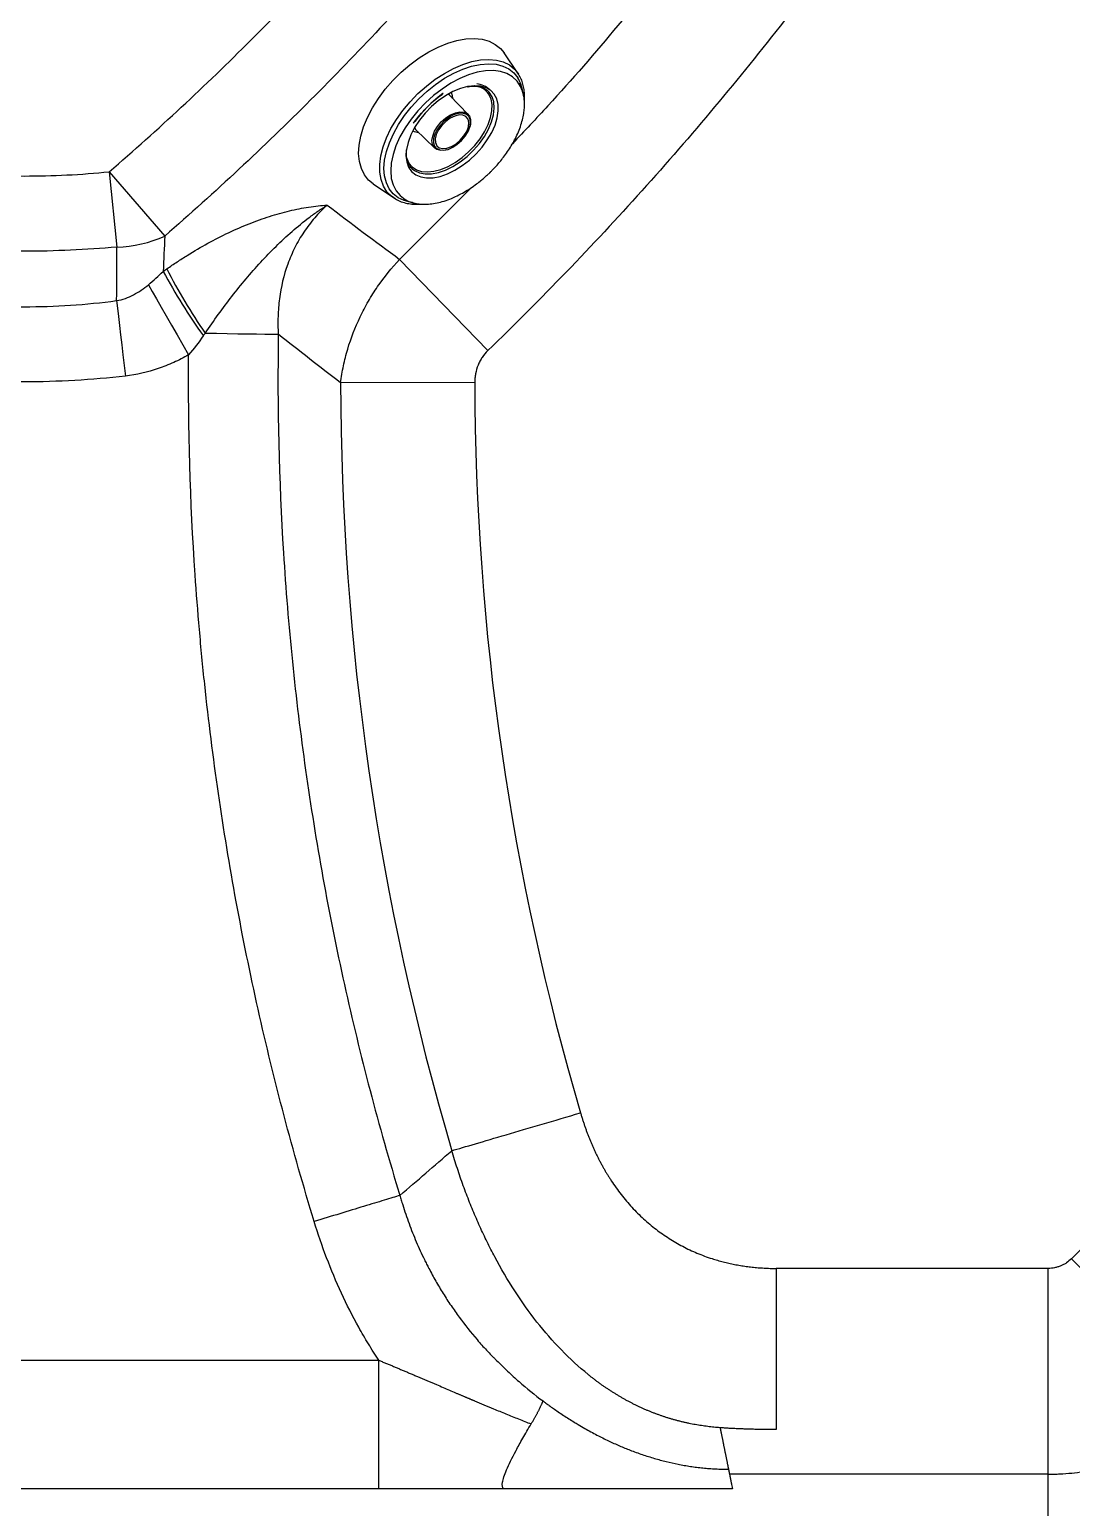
# Model space of a CAD drawing. Extents: x 527 to 611, y 788 to 934.
# Drawn here: x 569.34 to 579.43, y 828.06 to 842.37 of the extents above; entities that cross this region are included whole.
import ezdxf

# ---------------------------------------------------------------- set-up
doc = ezdxf.new("R2010")
doc.units = 0
doc.header["$MEASUREMENT"] = 0
doc.layers.add('1', color=4, linetype='Continuous')
doc.layers.add('GEOMETRY', color=4, linetype='Continuous', lineweight=25)

# ---------------------------------------------------------------- blocks, each defined once
blk = doc.blocks.new('2026_FLASH')
at = {"layer": 'GEOMETRY'}
for p, q in [((46.991, 38.635), (46.857, 38.831)), ((46.991, 38.635), (46.996, 38.626)), ((47.027, 38.484), (47.005, 38.538)), ((46.329, 38.421), (46.315, 38.432)), ((46.51, 38.236), (46.329, 38.421)), ((46.705, 38.459), (46.699, 38.465)), ((45.989, 38.105), (45.999, 38.091)), ((45.999, 38.091), (46.185, 37.91)), ((43.035, 37.68), (43.573, 37.058)), ((43.035, 37.68), (43.108, 36.95)), ((45.961, 37.715), (45.966, 37.71)), ((45.589, 37.563), (45.785, 37.43)), ((46.539, 37.526), (45.846, 36.832)), ((45.785, 37.43), (45.807, 37.417)), ((45.803, 37.418), (45.785, 37.43)), ((45.882, 37.415), (45.936, 37.393)), ((45.846, 36.832), (46.7, 35.949)), ((46.573, 35.638), (45.274, 35.636)), ((56.449, 31.252), (52.349, 27.153)), ((52.125, 27.06), (49.492, 27.06)), ((52.125, 25.067), (52.125, 27.06)), ((53.758, 25.744), (52.349, 27.153)), ((52.125, 25.067), (49.039, 25.067)), ((52.125, 23.827), (52.125, 25.067)), ((46.85, 24.926), (45.643, 24.926))]:
    blk.add_line(p, q, dxfattribs=at)
at = {"layer": 'GEOMETRY', "flags": 128}
for points in [[(45.589, 37.563), (45.545, 37.6), (45.504, 37.651), (45.475, 37.712), (45.456, 37.78), (45.449, 37.856), (45.453, 37.938), (45.469, 38.025), (45.497, 38.114), (45.535, 38.206), (45.583, 38.298), (45.641, 38.39), (45.707, 38.479), (45.781, 38.564), (45.861, 38.644), (45.946, 38.717), (46.035, 38.783), (46.127, 38.84), (46.219, 38.888), (46.311, 38.925), (46.4, 38.952), (46.487, 38.967), (46.568, 38.971), (46.644, 38.963), (46.712, 38.944), (46.772, 38.914), (46.822, 38.873), (46.857, 38.831)], [(45.785, 37.43), (45.768, 37.443), (45.723, 37.487), (45.689, 37.541), (45.666, 37.604), (45.653, 37.675), (45.653, 37.752), (45.664, 37.834), (45.686, 37.92), (45.719, 38.009), (45.762, 38.098), (45.815, 38.187), (45.877, 38.274), (45.947, 38.358), (46.023, 38.437), (46.105, 38.51), (46.19, 38.576), (46.279, 38.633), (46.368, 38.681), (46.457, 38.72), (46.545, 38.747), (46.629, 38.763), (46.709, 38.768), (46.782, 38.762), (46.849, 38.744), (46.908, 38.715), (46.957, 38.675), (46.991, 38.635)], [(45.969, 37.382), (45.957, 37.384), (45.891, 37.401), (45.833, 37.429), (45.784, 37.467), (45.745, 37.516), (45.717, 37.574), (45.7, 37.64), (45.694, 37.713), (45.7, 37.792), (45.717, 37.875), (45.746, 37.961), (45.785, 38.049), (45.834, 38.137), (45.892, 38.224), (45.958, 38.307), (46.032, 38.386), (46.111, 38.46), (46.194, 38.526), (46.281, 38.585), (46.369, 38.634), (46.457, 38.674), (46.543, 38.702), (46.626, 38.72), (46.705, 38.726), (46.779, 38.721), (46.845, 38.704), (46.903, 38.676), (46.952, 38.637), (46.991, 38.589), (46.991, 38.589)], [(47.027, 38.484), (47.017, 38.506), (46.983, 38.558), (46.939, 38.599), (46.885, 38.631), (46.823, 38.651), (46.754, 38.66), (46.678, 38.658), (46.597, 38.644), (46.513, 38.619), (46.427, 38.583), (46.341, 38.537), (46.256, 38.481), (46.173, 38.418), (46.095, 38.347), (46.022, 38.27), (45.956, 38.188), (45.898, 38.104), (45.849, 38.018), (45.81, 37.931), (45.782, 37.847), (45.765, 37.765), (45.759, 37.688), (45.765, 37.616), (45.782, 37.552), (45.811, 37.496), (45.85, 37.449), (45.898, 37.412), (45.936, 37.393)], [(46.512, 38.507), (46.504, 38.506), (46.434, 38.487), (46.362, 38.457), (46.291, 38.417), (46.22, 38.367), (46.154, 38.311), (46.092, 38.247), (46.037, 38.179), (45.991, 38.109), (45.954, 38.037), (45.927, 37.965), (45.911, 37.897), (45.91, 37.888)], [(46.309, 37.66), (46.381, 37.695), (46.452, 37.74), (46.521, 37.793), (46.585, 37.853), (46.644, 37.919), (46.694, 37.989), (46.737, 38.06), (46.769, 38.132), (46.79, 38.202), (46.8, 38.269), (46.799, 38.33), (46.786, 38.385), (46.761, 38.431), (46.727, 38.468), (46.682, 38.494), (46.629, 38.509), (46.569, 38.513), (46.512, 38.507)], [(45.914, 37.813), (45.915, 37.81), (45.936, 37.764), (45.967, 37.727), (46.009, 37.7), (46.059, 37.683), (46.116, 37.679), (46.178, 37.685), (46.245, 37.703), (46.314, 37.731), (46.383, 37.77), (46.45, 37.817), (46.514, 37.872), (46.573, 37.933), (46.625, 37.999), (46.668, 38.067), (46.703, 38.137), (46.726, 38.205), (46.739, 38.27), (46.741, 38.33), (46.731, 38.384), (46.71, 38.431), (46.71, 38.431)], [(46.113, 38.307), (46.115, 38.309), (46.125, 38.319), (46.147, 38.34), (46.179, 38.369), (46.218, 38.401), (46.256, 38.43), (46.268, 38.439), (46.268, 38.439), (46.268, 38.439), (46.268, 38.439), (46.268, 38.439), (46.268, 38.439), (46.268, 38.439), (46.268, 38.439), (46.264, 38.437), (46.234, 38.414), (46.196, 38.383), (46.149, 38.342), (46.113, 38.307)], [(46.29, 37.697), (46.361, 37.732), (46.431, 37.776), (46.499, 37.829), (46.562, 37.889), (46.618, 37.954), (46.667, 38.023), (46.707, 38.094), (46.736, 38.164), (46.755, 38.233), (46.762, 38.297), (46.757, 38.356), (46.741, 38.407), (46.714, 38.45), (46.705, 38.459)], [(46.344, 38.451), (46.355, 38.419), (46.358, 38.39)], [(46.358, 38.391), (46.358, 38.393), (46.357, 38.412)], [(47.044, 38.429), (47.04, 38.446), (47.027, 38.484)], [(46.113, 38.307), (46.047, 38.235), (46.024, 38.208), (45.992, 38.168), (45.981, 38.153), (45.981, 38.152), (45.981, 38.152), (45.981, 38.152), (45.981, 38.152), (45.981, 38.152), (45.981, 38.152), (45.981, 38.152), (45.981, 38.152), (45.986, 38.159), (46.011, 38.192), (46.036, 38.223), (46.057, 38.247), (46.073, 38.265), (46.084, 38.277), (46.092, 38.286), (46.098, 38.292), (46.103, 38.296), (46.106, 38.3), (46.108, 38.302), (46.109, 38.303), (46.11, 38.304), (46.113, 38.307)], [(46.301, 37.893), (46.285, 37.889), (46.243, 37.886), (46.207, 37.895), (46.181, 37.914), (46.164, 37.944), (46.159, 37.982), (46.166, 38.026), (46.184, 38.072), (46.213, 38.119), (46.249, 38.163), (46.292, 38.201), (46.339, 38.231), (46.386, 38.251), (46.43, 38.261), (46.469, 38.258), (46.469, 38.258)], [(46.496, 38.233), (46.486, 38.239), (46.452, 38.247), (46.411, 38.244), (46.367, 38.23), (46.322, 38.205), (46.279, 38.172), (46.241, 38.133), (46.209, 38.089), (46.187, 38.044), (46.175, 38.001), (46.174, 37.961), (46.184, 37.929), (46.191, 37.919)], [(46.459, 38.228), (46.422, 38.23), (46.379, 38.22), (46.335, 38.199), (46.292, 38.168), (46.253, 38.129), (46.222, 38.086), (46.2, 38.042), (46.19, 37.999), (46.192, 37.962), (46.206, 37.932), (46.23, 37.913), (46.264, 37.905), (46.304, 37.909), (46.348, 37.925), (46.392, 37.951), (46.433, 37.986), (46.468, 38.027), (46.495, 38.071), (46.511, 38.115), (46.515, 38.156), (46.508, 38.189), (46.488, 38.214), (46.459, 38.228)], [(46.469, 38.258), (46.501, 38.244), (46.522, 38.219), (46.533, 38.185), (46.532, 38.144), (46.527, 38.119)], [(46.235, 37.891), (46.273, 37.889), (46.315, 37.897), (46.36, 37.917), (46.404, 37.946), (46.446, 37.982), (46.481, 38.024), (46.508, 38.069), (46.525, 38.113), (46.532, 38.155), (46.529, 38.182)], [(45.91, 37.888), (45.907, 37.833), (45.914, 37.775), (45.933, 37.724), (45.962, 37.682), (46.002, 37.651), (46.051, 37.63), (46.107, 37.62), (46.171, 37.622), (46.238, 37.635), (46.309, 37.66)], [(46.191, 37.919), (46.205, 37.905), (46.235, 37.891)], [(45.966, 37.71), (45.99, 37.691), (46.037, 37.669), (46.092, 37.659), (46.154, 37.66), (46.221, 37.673), (46.29, 37.697)], [(45.936, 37.393), (45.956, 37.386), (45.992, 37.376)], [(43.414, 36.586), (43.451, 36.521), (43.492, 36.449), (43.538, 36.369), (43.587, 36.284), (43.638, 36.194), (43.692, 36.101), (43.747, 36.005), (43.803, 35.908)], [(43.106, 36.432), (43.115, 36.359), (43.124, 36.278), (43.134, 36.192), (43.145, 36.1), (43.156, 36.005), (43.167, 35.906), (43.179, 35.804), (43.191, 35.702)], [(43.964, 36.117), (44.072, 36.116), (44.177, 36.114), (44.278, 36.112), (44.372, 36.111), (44.46, 36.11), (44.54, 36.108), (44.61, 36.107), (44.671, 36.106)]]:
    blk.add_lwpolyline(points, dxfattribs=at)
at = {"layer": 'GEOMETRY'}
for centre, radius, start, end in [((46.553, 38.325), 0.189, 33.8267, 83.8765), ((46.574, 38.32), 0.211, 46.483, 85.1857), ((46.695, 38.41), 0.345, 6.826, 31.1602), ((46.452, 38.168), 0.0788, 10.5358, 56.0464), ((46.027, 38.185), 0.122, 243.5362, 271.8295), ((43.061, 38.203), 1.254, 272.1668, 294.0635), ((48.332, 39.256), 5.409, 208.01, 215.8126), ((47.836, 38.85), 4.739, 206.4208, 215.205), ((71.831, 35.685), 25.258, 180.1055, 196.3705), ((71.831, 35.685), 26.557, 180.1055, 196.3705)]:
    blk.add_arc(centre, radius, start, end, dxfattribs=at)
for points, knots in [([(43.035, 37.68), (43.507, 38.088), (43.964, 38.513), (44.626, 39.175), (44.842, 39.399), (45.267, 39.856), (45.475, 40.089), (45.679, 40.325)], [0, 0, 0, 0, 0.5, 0.5, 0.75, 0.75, 1, 1, 1, 1]), ([(48.608, 39.894), (48.393, 39.627), (47.963, 39.092), (47.404, 38.446), (47.053, 38.074), (46.938, 37.952)], [0, 0, 0, 0, 0.401604, 0.803659, 1, 1, 1, 1]), ([(46.302, 39.787), (46.09, 39.544), (45.875, 39.305), (45.436, 38.834), (45.212, 38.603), (44.529, 37.92), (44.058, 37.481), (43.573, 37.058)], [0, 0, 0, 0, 0.25, 0.25, 0.5, 0.5, 1, 1, 1, 1]), ([(49.57, 39.144), (49.13, 38.579), (48.67, 38.029), (47.712, 36.963), (47.215, 36.447), (46.7, 35.949)], [0, 0, 0, 0, 0.5, 0.5, 1, 1, 1, 1]), ([(46.504, 38.503), (46.505, 38.503), (46.527, 38.508), (46.565, 38.51), (46.615, 38.506), (46.657, 38.493), (46.685, 38.479), (46.697, 38.466), (46.699, 38.464)], [0, 0, 0, 0, 0.01612, 0.244508, 0.472928, 0.703107, 0.938661, 1, 1, 1, 1]), ([(47.053, 38.361), (47.053, 38.366), (47.056, 38.391), (47.055, 38.434), (47.049, 38.49), (47.037, 38.542), (47.018, 38.591), (47, 38.62), (46.991, 38.635)], [0, 0, 0, 0, 0.044963, 0.237159, 0.432804, 0.62001, 0.810112, 1, 1, 1, 1]), ([(46.734, 37.687), (46.737, 37.69), (46.746, 37.699), (46.764, 37.718), (46.792, 37.748), (46.826, 37.788), (46.863, 37.836), (46.901, 37.889), (46.936, 37.946), (46.968, 38.005), (46.997, 38.068), (47.021, 38.133), (47.039, 38.197), (47.05, 38.257), (47.055, 38.305), (47.055, 38.357), (47.052, 38.396), (47.045, 38.42), (47.044, 38.424)], [0, 0, 0, 0, 0.013787, 0.040294, 0.084984, 0.141679, 0.207306, 0.278337, 0.352073, 0.425758, 0.506451, 0.592763, 0.677998, 0.75979, 0.832223, 0.882988, 0.977473, 1, 1, 1, 1]), ([(47.044, 38.424), (47.041, 38.439), (47.036, 38.46), (47.029, 38.479), (47.027, 38.484)], [0, 0, 0, 0, 0.738825, 1, 1, 1, 1]), ([(45.966, 37.712), (45.962, 37.715), (45.947, 37.728), (45.929, 37.757), (45.915, 37.802), (45.909, 37.849), (45.913, 37.883), (45.915, 37.897)], [0, 0, 0, 0, 0.091599, 0.342932, 0.590415, 0.828013, 1, 1, 1, 1]), ([(41.386, 37.68), (41.523, 37.666), (41.66, 37.656), (41.935, 37.642), (42.072, 37.639), (42.348, 37.639), (42.485, 37.642), (42.76, 37.656), (42.898, 37.666), (43.035, 37.68)], [0, 0, 0, 0, 0.25, 0.25, 0.5, 0.5, 0.75, 0.75, 1, 1, 1, 1]), ([(45.997, 37.376), (46.014, 37.372), (46.049, 37.365), (46.11, 37.365), (46.174, 37.371), (46.242, 37.385), (46.313, 37.407), (46.384, 37.437), (46.452, 37.472), (46.516, 37.51), (46.573, 37.549), (46.62, 37.585), (46.654, 37.613), (46.678, 37.634), (46.694, 37.649), (46.706, 37.66), (46.714, 37.667), (46.72, 37.673), (46.726, 37.679), (46.73, 37.684), (46.734, 37.687)], [0, 0, 0, 0, 0.078476, 0.166168, 0.256283, 0.345219, 0.439226, 0.533838, 0.621443, 0.69892, 0.782748, 0.844863, 0.889769, 0.921867, 0.944685, 0.960863, 0.972318, 0.980423, 0.986156, 1, 1, 1, 1]), ([(43.592, 36.741), (43.625, 36.763), (43.658, 36.786), (43.724, 36.829), (43.757, 36.85), (43.857, 36.912), (43.923, 36.951), (44.123, 37.061), (44.256, 37.124), (44.422, 37.19), (44.456, 37.203), (44.522, 37.227), (44.555, 37.238), (44.652, 37.269), (44.716, 37.287), (44.842, 37.317), (44.904, 37.329), (45.026, 37.347), (45.086, 37.354), (45.145, 37.357)], [0, 0, 0, 0, 0.0625, 0.0625, 0.125, 0.125, 0.25, 0.25, 0.5, 0.5, 0.5625, 0.5625, 0.625, 0.625, 0.75, 0.75, 0.875, 0.875, 1, 1, 1, 1]), ([(43.964, 36.117), (44.005, 36.179), (44.047, 36.239), (44.134, 36.358), (44.177, 36.416), (44.267, 36.531), (44.312, 36.587), (44.405, 36.697), (44.452, 36.751), (44.549, 36.856), (44.598, 36.908), (44.7, 37.007), (44.751, 37.056), (44.858, 37.149), (44.913, 37.194), (44.997, 37.258), (45.026, 37.278), (45.07, 37.309), (45.085, 37.319), (45.115, 37.338), (45.13, 37.348), (45.145, 37.357)], [0, 0, 0, 0, 0.125, 0.125, 0.25, 0.25, 0.375, 0.375, 0.5, 0.5, 0.625, 0.625, 0.75, 0.75, 0.875, 0.875, 0.9375, 0.9375, 0.96875, 0.96875, 1, 1, 1, 1]), ([(45.145, 37.357), (45.123, 37.338), (45.102, 37.318), (45.062, 37.276), (45.042, 37.255), (44.986, 37.19), (44.951, 37.144), (44.887, 37.049), (44.858, 36.999), (44.806, 36.894), (44.783, 36.841), (44.723, 36.676), (44.697, 36.565), (44.675, 36.394), (44.67, 36.337), (44.668, 36.251), (44.667, 36.222), (44.668, 36.164), (44.669, 36.135), (44.671, 36.106)], [0, 0, 0, 0, 0.0625, 0.0625, 0.125, 0.125, 0.25, 0.25, 0.375, 0.375, 0.5, 0.5, 0.75, 0.75, 0.875, 0.875, 0.9375, 0.9375, 1, 1, 1, 1]), ([(45.807, 37.417), (45.816, 37.412), (45.842, 37.396), (45.89, 37.38), (45.949, 37.368), (46.004, 37.364), (46.039, 37.366), (46.052, 37.367)], [0, 0, 0, 0, 0.133328, 0.374803, 0.614506, 0.859408, 1, 1, 1, 1]), ([(45.936, 37.393), (45.952, 37.387), (45.972, 37.379), (45.993, 37.376), (45.997, 37.376)], [0, 0, 0, 0, 0.822384, 1, 1, 1, 1]), ([(43.108, 36.95), (42.959, 36.937), (42.809, 36.927), (42.51, 36.914), (42.36, 36.91), (42.06, 36.91), (41.91, 36.914), (41.611, 36.927), (41.461, 36.936), (41.312, 36.949)], [0, 0, 0, 0, 0.25, 0.25, 0.5, 0.5, 0.75, 0.75, 1, 1, 1, 1]), ([(45.274, 35.636), (45.281, 35.691), (45.29, 35.746), (45.314, 35.855), (45.327, 35.909), (45.375, 36.07), (45.415, 36.174), (45.476, 36.301), (45.489, 36.326), (45.515, 36.376), (45.529, 36.401), (45.571, 36.475), (45.601, 36.522), (45.697, 36.661), (45.768, 36.749), (45.846, 36.832)], [0, 0, 0, 0, 0.125, 0.125, 0.25, 0.25, 0.5, 0.5, 0.5625, 0.5625, 0.625, 0.625, 0.75, 0.75, 1, 1, 1, 1]), ([(43.106, 36.432), (43.165, 36.442), (43.219, 36.462), (43.296, 36.503), (43.321, 36.518), (43.369, 36.55), (43.392, 36.568), (43.414, 36.586)], [0, 0, 0, 0, 0.5, 0.5, 0.75, 0.75, 1, 1, 1, 1]), ([(41.314, 36.432), (41.463, 36.412), (41.612, 36.398), (41.911, 36.378), (42.06, 36.373), (42.36, 36.373), (42.51, 36.378), (42.809, 36.398), (42.958, 36.412), (43.106, 36.432)], [0, 0, 0, 0, 0.25, 0.25, 0.5, 0.5, 0.75, 0.75, 1, 1, 1, 1]), ([(44.671, 36.106), (44.66, 35.4), (44.677, 34.695), (44.743, 33.639), (44.772, 33.287), (44.843, 32.585), (44.886, 32.235), (45.034, 31.188), (45.159, 30.497), (45.463, 29.123), (45.642, 28.442), (45.848, 27.766)], [0, 0, 0, 0, 0.25, 0.25, 0.375, 0.375, 0.5, 0.5, 0.75, 0.75, 1, 1, 1, 1]), ([(46.7, 35.949), (46.679, 35.929), (46.661, 35.907), (46.637, 35.871), (46.63, 35.859), (46.616, 35.833), (46.61, 35.82), (46.594, 35.78), (46.586, 35.753), (46.578, 35.71), (46.576, 35.696), (46.574, 35.667), (46.573, 35.653), (46.573, 35.638)], [0, 0, 0, 0, 0.25, 0.25, 0.375, 0.375, 0.5, 0.5, 0.75, 0.75, 0.875, 0.875, 1, 1, 1, 1]), ([(43.803, 35.908), (43.756, 35.881), (43.708, 35.856), (43.634, 35.822), (43.609, 35.812), (43.558, 35.792), (43.533, 35.782), (43.405, 35.739), (43.299, 35.715), (43.191, 35.702)], [0, 0, 0, 0, 0.25, 0.25, 0.375, 0.375, 0.5, 0.5, 1, 1, 1, 1]), ([(45.019, 27.514), (44.811, 28.194), (44.63, 28.88), (44.321, 30.262), (44.193, 30.958), (44.041, 32.011), (43.996, 32.363), (43.94, 32.893), (43.923, 33.07), (43.892, 33.424), (43.878, 33.601), (43.818, 34.487), (43.797, 35.197), (43.803, 35.908)], [0, 0, 0, 0, 0.25, 0.25, 0.5, 0.5, 0.625, 0.625, 0.6875, 0.6875, 0.75, 0.75, 1, 1, 1, 1]), ([(43.191, 35.702), (43.028, 35.683), (42.865, 35.669), (42.538, 35.65), (42.374, 35.645), (42.047, 35.645), (41.883, 35.65), (41.556, 35.669), (41.393, 35.683), (41.23, 35.702)], [0, 0, 0, 0, 0.25, 0.25, 0.5, 0.5, 0.75, 0.75, 1, 1, 1, 1]), ([(46.351, 28.2), (46.413, 28.218), (46.491, 28.241), (46.668, 28.293), (46.769, 28.323), (46.986, 28.386), (47.103, 28.421), (47.346, 28.492), (47.471, 28.529), (47.597, 28.566)], [0, 0, 0, 0, 0.25, 0.25, 0.5, 0.5, 0.75, 0.75, 1, 1, 1, 1]), ([(47.597, 28.566), (47.6, 28.555), (47.607, 28.533), (47.617, 28.5), (47.628, 28.467), (47.639, 28.435), (47.65, 28.403), (47.662, 28.371), (47.674, 28.34), (47.686, 28.309), (47.699, 28.278), (47.712, 28.248), (47.725, 28.218), (47.739, 28.188), (47.753, 28.159), (47.767, 28.13), (47.782, 28.101), (47.797, 28.073), (47.813, 28.044), (47.828, 28.017), (47.844, 27.989), (47.861, 27.962), (47.877, 27.936), (47.919, 27.872), (47.988, 27.775), (48.092, 27.651), (48.205, 27.538), (48.326, 27.438), (48.452, 27.349), (48.585, 27.272), (48.724, 27.206), (48.838, 27.164), (48.924, 27.138), (48.978, 27.123), (49.033, 27.11), (49.088, 27.098), (49.144, 27.088), (49.201, 27.079), (49.258, 27.072), (49.315, 27.067), (49.374, 27.063), (49.432, 27.06), (49.472, 27.06), (49.492, 27.06)], [0, 0, 0, 0, 0.013314, 0.026544, 0.039694, 0.052764, 0.065756, 0.078674, 0.091519, 0.104292, 0.116997, 0.129635, 0.142209, 0.15472, 0.167172, 0.179566, 0.191905, 0.204191, 0.216427, 0.228615, 0.240758, 0.252857, 0.264917, 0.276938, 0.339941, 0.401676, 0.462572, 0.523074, 0.581814, 0.640299, 0.698965, 0.758242, 0.779732, 0.801264, 0.822857, 0.84453, 0.866302, 0.888191, 0.910214, 0.93239, 0.954735, 0.977266, 1, 1, 1, 1]), ([(45.848, 27.767), (45.932, 27.839), (46.099, 27.983), (46.267, 28.127), (46.351, 28.2)], [0, 0, 0, 0, 0.5, 1, 1, 1, 1]), ([(48.948, 25.517), (48.938, 25.518), (48.918, 25.519), (48.888, 25.522), (48.858, 25.525), (48.828, 25.529), (48.798, 25.533), (48.768, 25.537), (48.738, 25.542), (48.708, 25.547), (48.678, 25.552), (48.648, 25.558), (48.619, 25.565), (48.589, 25.572), (48.559, 25.579), (48.53, 25.587), (48.501, 25.595), (48.472, 25.603), (48.442, 25.612), (48.413, 25.621), (48.385, 25.631), (48.356, 25.641), (48.327, 25.652), (48.299, 25.662), (48.27, 25.674), (48.242, 25.685), (48.214, 25.698), (48.186, 25.71), (48.159, 25.723), (48.131, 25.736), (48.104, 25.75), (48.077, 25.764), (48.05, 25.778), (48.023, 25.793), (47.997, 25.808), (47.971, 25.823), (47.945, 25.839), (47.919, 25.855), (47.893, 25.871), (47.868, 25.888), (47.842, 25.905), (47.817, 25.922), (47.792, 25.939), (47.768, 25.957), (47.743, 25.975), (47.719, 25.994), (47.695, 26.013), (47.587, 26.099), (47.405, 26.267), (47.168, 26.54), (46.953, 26.842), (46.813, 27.083), (46.729, 27.244), (46.692, 27.317), (46.657, 27.391), (46.622, 27.466), (46.588, 27.542), (46.555, 27.62), (46.523, 27.699), (46.492, 27.78), (46.462, 27.861), (46.432, 27.944), (46.404, 28.028), (46.377, 28.113), (46.359, 28.171), (46.351, 28.2)], [0, 0, 0, 0, 0.007609, 0.015224, 0.022843, 0.030467, 0.038095, 0.045726, 0.053361, 0.060999, 0.068639, 0.076283, 0.083929, 0.091577, 0.099228, 0.106881, 0.114536, 0.122192, 0.129851, 0.137511, 0.145173, 0.152836, 0.160501, 0.168168, 0.175836, 0.183505, 0.191174, 0.198844, 0.206513, 0.214181, 0.221848, 0.229512, 0.237173, 0.24483, 0.252485, 0.260137, 0.267789, 0.275441, 0.283093, 0.290747, 0.298402, 0.306059, 0.313719, 0.321381, 0.329047, 0.336717, 0.34439, 0.352067, 0.440794, 0.531196, 0.624231, 0.720723, 0.741002, 0.761459, 0.782109, 0.802959, 0.824014, 0.845274, 0.866732, 0.888393, 0.910267, 0.932361, 0.954676, 0.977222, 1, 1, 1, 1]), ([(45.848, 27.767), (45.806, 27.754), (45.755, 27.738), (45.637, 27.702), (45.57, 27.682), (45.425, 27.638), (45.347, 27.614), (45.186, 27.565), (45.102, 27.539), (45.019, 27.514)], [0, 0, 0, 0, 0.25, 0.25, 0.5, 0.5, 0.75, 0.75, 1, 1, 1, 1]), ([(45.848, 27.767), (45.852, 27.751), (45.857, 27.736), (45.866, 27.706), (45.88, 27.66), (45.895, 27.615), (45.925, 27.525), (45.947, 27.465), (45.994, 27.347), (46.018, 27.289), (46.058, 27.202), (46.072, 27.174), (46.093, 27.131), (46.103, 27.11), (46.114, 27.088), (46.122, 27.074), (46.125, 27.067), (46.129, 27.06)], [0, 0, 0, 0, 0.0625, 0.0625, 0.125, 0.25, 0.25, 0.5, 0.5, 0.75, 0.75, 0.875, 0.875, 0.9375, 0.96875, 0.96875, 1, 1, 1, 1]), ([(45.643, 26.171), (45.609, 26.223), (45.576, 26.276), (45.512, 26.382), (45.48, 26.436), (45.39, 26.598), (45.334, 26.709), (45.179, 27.045), (45.091, 27.276), (45.019, 27.514)], [0, 0, 0, 0, 0.125, 0.125, 0.25, 0.25, 0.5, 0.5, 1, 1, 1, 1]), ([(46.129, 27.06), (46.15, 27.019), (46.172, 26.978), (46.218, 26.897), (46.242, 26.857), (46.291, 26.778), (46.317, 26.739), (46.369, 26.662), (46.396, 26.624), (46.478, 26.513), (46.535, 26.44), (46.625, 26.335), (46.656, 26.301), (46.703, 26.25), (46.719, 26.234), (46.744, 26.209), (46.752, 26.201), (46.768, 26.184), (46.776, 26.176), (46.785, 26.168)], [0, 0, 0, 0, 0.125, 0.125, 0.25, 0.25, 0.375, 0.375, 0.5, 0.5, 0.75, 0.75, 0.875, 0.875, 0.9375, 0.9375, 0.96875, 0.96875, 1, 1, 1, 1]), ([(49.492, 27.06), (49.492, 26.911), (49.492, 26.761), (49.492, 26.47), (49.492, 26.328), (49.492, 26.059), (49.492, 25.932), (49.492, 25.698), (49.492, 25.592), (49.492, 25.499)], [0, 0, 0, 0, 0.25, 0.25, 0.5, 0.5, 0.75, 0.75, 1, 1, 1, 1]), ([(52.349, 27.153), (52.334, 27.138), (52.318, 27.125), (52.292, 27.107), (52.283, 27.102), (52.265, 27.092), (52.246, 27.084), (52.227, 27.077), (52.207, 27.071), (52.197, 27.068), (52.166, 27.062), (52.146, 27.06), (52.125, 27.06)], [0, 0, 0, 0, 0.25, 0.25, 0.375, 0.375, 0.5, 0.625, 0.625, 0.75, 0.75, 1, 1, 1, 1]), ([(40.105, 26.17), (40.566, 26.169), (41.028, 26.169), (41.951, 26.17), (42.412, 26.17), (43.797, 26.171), (44.72, 26.171), (45.643, 26.171)], [0, 0, 0, 0, 0.25, 0.25, 0.5, 0.5, 1, 1, 1, 1]), ([(45.643, 24.926), (45.643, 24.933), (45.643, 24.947), (45.643, 24.988), (45.643, 25.016), (45.643, 25.084), (45.643, 25.125), (45.643, 25.218), (45.643, 25.27), (45.643, 25.384), (45.643, 25.446), (45.643, 25.577), (45.643, 25.646), (45.643, 25.79), (45.643, 25.865), (45.643, 26.017), (45.643, 26.094), (45.643, 26.171)], [0, 0, 0, 0, 0.125, 0.125, 0.25, 0.25, 0.375, 0.375, 0.5, 0.5, 0.625, 0.625, 0.75, 0.75, 0.875, 0.875, 1, 1, 1, 1]), ([(45.643, 26.171), (45.654, 26.167), (45.676, 26.157), (45.71, 26.143), (45.744, 26.129), (45.778, 26.115), (45.812, 26.101), (45.846, 26.086), (45.88, 26.072), (45.914, 26.057), (45.948, 26.043), (45.983, 26.028), (46.037, 26.005), (46.11, 25.974), (46.193, 25.939), (46.266, 25.908), (46.327, 25.881), (46.372, 25.862), (46.4, 25.85), (46.412, 25.845), (46.424, 25.84), (46.435, 25.835), (46.447, 25.831), (46.458, 25.826), (46.469, 25.821), (46.479, 25.817), (46.489, 25.812), (46.499, 25.808), (46.509, 25.804), (46.519, 25.8), (46.528, 25.796), (46.537, 25.792), (46.546, 25.788), (46.555, 25.785), (46.563, 25.781), (46.599, 25.766), (46.662, 25.739), (46.764, 25.697), (46.875, 25.651), (46.997, 25.602), (47.078, 25.57), (47.119, 25.554)], [0, 0, 0, 0, 0.022291, 0.044664, 0.067122, 0.089665, 0.112295, 0.135012, 0.157818, 0.180715, 0.203703, 0.226784, 0.24996, 0.312324, 0.374794, 0.417818, 0.459477, 0.499843, 0.508307, 0.516611, 0.524735, 0.532608, 0.540311, 0.547842, 0.555203, 0.562393, 0.569413, 0.576263, 0.582943, 0.589454, 0.595795, 0.601967, 0.60797, 0.613805, 0.619471, 0.624968, 0.68714, 0.749981, 0.832686, 0.91615, 1, 1, 1, 1]), ([(46.785, 26.168), (46.82, 26.133), (46.855, 26.098), (46.928, 26.03), (46.964, 25.996), (47.077, 25.898), (47.154, 25.835), (47.234, 25.776)], [0, 0, 0, 0, 0.25, 0.25, 0.5, 0.5, 1, 1, 1, 1]), ([(47.119, 25.554), (47.122, 25.558), (47.127, 25.567), (47.134, 25.579), (47.141, 25.591), (47.148, 25.603), (47.154, 25.615), (47.161, 25.626), (47.167, 25.638), (47.173, 25.649), (47.179, 25.659), (47.184, 25.67), (47.19, 25.68), (47.195, 25.69), (47.2, 25.7), (47.204, 25.71), (47.209, 25.719), (47.213, 25.728), (47.217, 25.736), (47.221, 25.745), (47.224, 25.753), (47.228, 25.761), (47.231, 25.769), (47.233, 25.773), (47.234, 25.776)], [0, 0, 0, 0, 0.045454, 0.090909, 0.136364, 0.18182, 0.227276, 0.272732, 0.318188, 0.363644, 0.4091, 0.454555, 0.50001, 0.545465, 0.590919, 0.636373, 0.681827, 0.72728, 0.772733, 0.818186, 0.863639, 0.909093, 0.954546, 1, 1, 1, 1]), ([(47.234, 25.776), (47.243, 25.769), (47.263, 25.754), (47.296, 25.73), (47.336, 25.702), (47.382, 25.67), (47.431, 25.637), (47.483, 25.604), (47.53, 25.574), (47.582, 25.543), (47.655, 25.5), (47.753, 25.447), (47.865, 25.391), (47.972, 25.342), (48.081, 25.298), (48.194, 25.257), (48.311, 25.22), (48.426, 25.188), (48.523, 25.167), (48.601, 25.152), (48.661, 25.143), (48.721, 25.134), (48.782, 25.128), (48.843, 25.122), (48.905, 25.118), (48.967, 25.116), (49.009, 25.115), (49.029, 25.115)], [0, 0, 0, 0, 0.017517, 0.038794, 0.063804, 0.092513, 0.124882, 0.156121, 0.187228, 0.211288, 0.24959, 0.318272, 0.382815, 0.443351, 0.500011, 0.564399, 0.627227, 0.688639, 0.748776, 0.779715, 0.810744, 0.841885, 0.873158, 0.904584, 0.936186, 0.967984, 1, 1, 1, 1]), ([(52.125, 25.067), (52.134, 25.067), (52.144, 25.068), (52.163, 25.068), (52.191, 25.068), (52.22, 25.069), (52.276, 25.072), (52.314, 25.075), (52.427, 25.086), (52.502, 25.097), (52.614, 25.119), (52.651, 25.128), (52.724, 25.146), (52.761, 25.156), (52.869, 25.189), (52.939, 25.215), (53.078, 25.272), (53.146, 25.304), (53.246, 25.357), (53.278, 25.376), (53.344, 25.415), (53.376, 25.435), (53.533, 25.54), (53.65, 25.636), (53.758, 25.744)], [0, 0, 0, 0, 0.015625, 0.015625, 0.03125, 0.0625, 0.0625, 0.125, 0.125, 0.25, 0.25, 0.3125, 0.3125, 0.375, 0.375, 0.5, 0.5, 0.625, 0.625, 0.6875, 0.6875, 0.75, 0.75, 1, 1, 1, 1]), ([(46.85, 24.926), (46.84, 24.938), (46.837, 24.958), (46.847, 25.019), (46.86, 25.059), (46.903, 25.161), (46.933, 25.222), (46.992, 25.333), (47.014, 25.373), (47.063, 25.459), (47.09, 25.505), (47.119, 25.554)], [0, 0, 0, 0, 0.25, 0.25, 0.5, 0.5, 0.75, 0.75, 0.875, 0.875, 1, 1, 1, 1]), ([(48.948, 25.517), (48.949, 25.512), (48.951, 25.501), (48.954, 25.485), (48.958, 25.469), (48.961, 25.453), (48.964, 25.438), (48.967, 25.423), (48.97, 25.408), (48.973, 25.394), (48.976, 25.38), (48.979, 25.366), (48.981, 25.352), (48.984, 25.339), (48.987, 25.326), (48.989, 25.313), (48.992, 25.3), (48.994, 25.288), (48.997, 25.276), (48.999, 25.265), (49.001, 25.253), (49.004, 25.242), (49.006, 25.232), (49.008, 25.221), (49.01, 25.211), (49.012, 25.201), (49.014, 25.192), (49.016, 25.183), (49.017, 25.174), (49.019, 25.165), (49.021, 25.157), (49.022, 25.149), (49.024, 25.142), (49.025, 25.135), (49.027, 25.128), (49.028, 25.121), (49.029, 25.117), (49.029, 25.115)], [0, 0, 0, 0, 0.028561, 0.057123, 0.085684, 0.114245, 0.142806, 0.171368, 0.19993, 0.228493, 0.257056, 0.285619, 0.314184, 0.342749, 0.371315, 0.399883, 0.428451, 0.457021, 0.485592, 0.514165, 0.54274, 0.571316, 0.599893, 0.628471, 0.65705, 0.68563, 0.71421, 0.742791, 0.771371, 0.799952, 0.828532, 0.857112, 0.885692, 0.91427, 0.942848, 0.971425, 1, 1, 1, 1]), ([(49.492, 25.499), (49.476, 25.499), (49.445, 25.499), (49.399, 25.499), (49.353, 25.5), (49.307, 25.501), (49.261, 25.502), (49.216, 25.503), (49.171, 25.505), (49.126, 25.507), (49.081, 25.509), (49.036, 25.511), (48.992, 25.514), (48.962, 25.516), (48.948, 25.517)], [0, 0, 0, 0, 0.0853769, 0.1703735, 0.254992, 0.3392347, 0.4231041, 0.5066031, 0.5897346, 0.6725018, 0.754908, 0.8369568, 0.9186524, 1, 1, 1, 1]), ([(49.029, 25.115), (49.03, 25.113), (49.031, 25.109), (49.032, 25.103), (49.033, 25.098), (49.034, 25.093), (49.035, 25.089), (49.036, 25.085), (49.036, 25.081), (49.037, 25.078), (49.038, 25.075), (49.038, 25.072), (49.039, 25.07), (49.039, 25.068), (49.039, 25.067)], [0, 0, 0, 0, 0.093999, 0.184542, 0.272085, 0.357081, 0.439987, 0.521257, 0.601347, 0.68071, 0.759802, 0.839078, 0.918993, 1, 1, 1, 1]), ([(49.039, 25.067), (49.04, 25.064), (49.041, 25.058), (49.043, 25.046), (49.048, 25.025), (49.053, 24.999), (49.059, 24.969), (49.064, 24.945), (49.066, 24.932), (49.067, 24.926)], [0, 0, 0, 0, 0.063082, 0.146425, 0.25, 0.5, 0.713823, 0.880539, 1, 1, 1, 1]), ([(45.643, 24.926), (44.72, 24.926), (43.797, 24.926), (41.951, 24.926), (41.028, 24.926), (40.105, 24.926)], [0, 0, 0, 0, 0.5, 0.5, 1, 1, 1, 1]), ([(49.067, 24.926), (48.921, 24.926), (48.557, 24.926), (47.976, 24.926), (47.384, 24.926), (47.008, 24.926), (46.85, 24.926)], [0, 0, 0, 0, 0.19802, 0.492222, 0.786005, 1, 1, 1, 1]), ([(54.635, 24.867), (54.552, 24.784), (54.466, 24.706), (54.287, 24.559), (54.194, 24.491), (54.002, 24.362), (53.903, 24.302), (53.749, 24.22), (53.696, 24.194), (53.591, 24.144), (53.537, 24.12), (53.376, 24.053), (53.267, 24.014), (53.046, 23.947), (52.934, 23.919), (52.764, 23.885), (52.707, 23.875), (52.592, 23.858), (52.533, 23.85), (52.359, 23.833), (52.242, 23.827), (52.125, 23.827)], [0, 0, 0, 0, 0.125, 0.125, 0.25, 0.25, 0.375, 0.375, 0.4375, 0.4375, 0.5, 0.5, 0.625, 0.625, 0.75, 0.75, 0.8125, 0.8125, 0.875, 0.875, 1, 1, 1, 1])]:
    blk.add_open_spline(points, degree=3, knots=knots, dxfattribs=at)
for points in [[(45.145, 37.357), (45.377, 37.18), (45.61, 37.005), (45.846, 36.832)], [(43.106, 36.432), (43.107, 36.604), (43.108, 36.777), (43.108, 36.95)], [(43.573, 37.058), (43.567, 36.944), (43.562, 36.829), (43.556, 36.715)], [(43.414, 36.586), (43.462, 36.627), (43.51, 36.67), (43.556, 36.715)], [(43.556, 36.715), (43.568, 36.724), (43.58, 36.732), (43.592, 36.741)], [(43.945, 36.091), (43.901, 36.027), (43.854, 35.966), (43.803, 35.908)], [(43.964, 36.117), (43.958, 36.108), (43.951, 36.1), (43.945, 36.091)], [(45.274, 35.636), (45.072, 35.791), (44.871, 35.948), (44.671, 36.106)]]:
    blk.add_open_spline(points, degree=3, dxfattribs=at)

msp = doc.modelspace()

# ---------------------------------------------------------------- block references
at = {"layer": '1'}
msp.add_blockref('2026_FLASH', (527.079, 803.314), dxfattribs=at)

doc.saveas('drawing.dxf')
